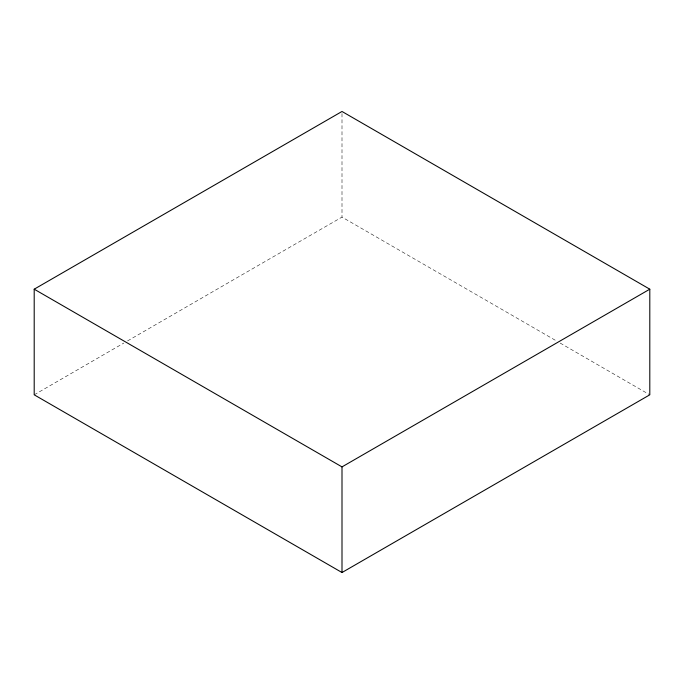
<?xml version="1.0" encoding="UTF-8"?>
<svg xmlns="http://www.w3.org/2000/svg" width="684" height="684" viewBox="0 0 684 684"><rect width="100%" height="100%" fill="white"/><g stroke="black" fill="none" stroke-linecap="round" stroke-linejoin="round"><path stroke-width="0.51" stroke-dasharray="3.42 2.56" d="M34.2 394.813L123.855 343.052M127.557 340.914L342 217.11L556.443 340.914M560.145 343.052L649.8 394.813M342 113.612L342 217.11"/><path stroke-width="1.03" d="M34.2 289.187L342 111.475L649.8 289.187L649.8 394.813L342 572.525L34.2 394.813L34.2 289.187L342 466.89L649.8 289.187M342 466.89L342 572.525"/></g></svg>
